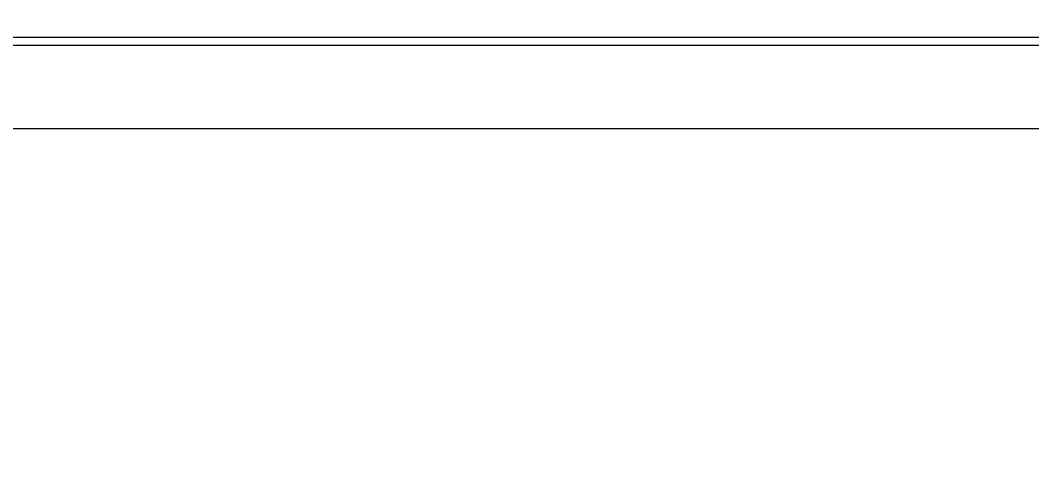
# Model space of a CAD drawing. Header units: metres. Extents: x -101133.8 to -101066.7, y -24899.3 to -24824.7.
# Drawn here: x -101110.2373 to -101110.1773, y -24848.3013 to -24848.2747 of the extents above; entities that cross this region are included whole.
import ezdxf

# ---------------------------------------------------------------- set-up
doc = ezdxf.new("R2010")
doc.units = ezdxf.units.M
doc.header["$LTSCALE"] = 0.2
doc.header["$PDSIZE"] = -5
doc.linetypes.add('AXES', pattern=[50.8, 31.75, -6.35, 6.35, -6.35])
for name, color, linetype in [('CMT-COTATION DIVERS', 1, 'Continuous'), ('CMT-CVC-MATERIEL', 30, 'Continuous'), ('CMT-PLB-EV-SOUS DALLAGE', 1, 'Continuous')]:
    doc.layers.add(name, color=color, linetype=linetype)
doc.styles.get("Standard").update_dxf_attribs({"font": 'arial.ttf'})
doc.dimstyles.get("Standard").update_dxf_attribs({"dimtxt": 0.18, "dimasz": 0.18, "dimexe": 0.18, "dimexo": 0.0625, "dimgap": 0.09, "dimtad": 0, "dimtih": 1, "dimtoh": 1, "dimdec": 4, "dimzin": 0, "dimdsep": 46, "dimtxsty": 'Standard', "dimcen": 0.09, "dimadec": 0, "dimazin": 0, "dimtfac": 1, "dimtdec": 4, "dimtofl": 0, "dimtmove": 0, "dimatfit": 3, "dimfxl": 1, "dimtolj": 1, "dimtzin": 0, "dimarcsym": 0})

# ---------------------------------------------------------------- blocks, each defined once
blk = doc.blocks.new('Cassette 600x600')
at = {"linetype": 'Continuous', "lineweight": 13}
for p, q in [((-20483.73, 72.805), (-20483.73, 443.205)), ((-20483.23, 443.205), (-20483.23, 72.805))]:
    blk.add_line(p, q, dxfattribs=at)
blk = doc.blocks.new('COT-45')
at = {"color": 0}
for p, q in [((0, -1), (0, 1)), ((-1, 0), (1, 0))]:
    blk.add_line(p, q, dxfattribs=at)
at = {"color": 0, "const_width": 0.4}
blk.add_lwpolyline([(-0.4419, -0.4419), (0.4419, 0.4419)], dxfattribs=at)
blk = doc.blocks.new('*D117')
at = {"layer": 'CMT-COTATION DIVERS', "color": 0, "lineweight": -2}
for p, q in [((-101111.623309, -24847.280142), (-101111.623309, -24847.254759)), ((-101106.099319, -24848.567727), (-101106.099319, -24847.254759)), ((-101111.598309, -24847.304759), (-101106.124319, -24847.304759))]:
    blk.add_line(p, q, dxfattribs=at)
at = {"layer": 'Defpoints', "color": 0, "lineweight": 15}
for p in [(-101106.099319, -24847.304759), (-101111.623309, -24847.310142), (-101106.099319, -24848.597727)]:
    blk.add_point(p, dxfattribs=at)
at = {"layer": 'CMT-COTATION DIVERS', "color": 0, "lineweight": -2, "xscale": 0.025, "yscale": 0.025, "zscale": 0.025, "rotation": 180}
blk.add_blockref('COT-45', (-101111.623309, -24847.304759), dxfattribs=at)
at = {"layer": 'CMT-COTATION DIVERS', "color": 0, "lineweight": -2, "xscale": 0.025, "yscale": 0.025, "zscale": 0.025}
blk.add_blockref('COT-45', (-101106.099319, -24847.304759), dxfattribs=at)
at = {"layer": 'CMT-COTATION DIVERS', "color": 0, "lineweight": 15, "insert": (-101108.861314, -24847.228966), "char_height": 0.075, "attachment_point": 5}
blk.add_mtext('\\A1;552', dxfattribs=at)

msp = doc.modelspace()

# ---------------------------------------------------------------- linework, layer by layer
at = {"layer": 'CMT-PLB-EV-SOUS DALLAGE', "color": 8, "linetype": 'AXES', "lineweight": 20}
msp.add_line((-101106.348021, -24848.281186), (-101112.807845, -24848.281186), dxfattribs=at)

# ---------------------------------------------------------------- block references
at = {"layer": 'CMT-CVC-MATERIEL', "xscale": 0.001, "yscale": 0.001, "zscale": 0.001, "rotation": 270}
msp.add_blockref('Cassette 600x600', (-101110.345313, -24868.759468), dxfattribs=at)

# ---------------------------------------------------------------- dimensions: what is measured, and where the dimension line sits
at = {"layer": 'CMT-COTATION DIVERS', "lineweight": 15}
dim = msp.add_linear_dim(base=(-101106.099319, -24847.304759), p1=(-101111.623309, -24847.310142), p2=(-101106.099319, -24848.597727), dimstyle='Standard', override={"dimscale": 0.05, "dimtxt": 1.5, "dimasz": 0.5, "dimexe": 1, "dimexo": 0.6, "dimgap": 0.75, "dimtad": 1, "dimtih": 0, "dimtoh": 0, "dimdec": 0, "dimlfac": 100, "dimblk": 'COT-45', "dimcen": 0, "dimadec": 2, "dimazin": 2, "dimtdec": 2, "dimtix": 1, "dimtmove": 1, "dimfrac": 1}, dxfattribs=at)
dim.commit()
dim.dimension.update_dxf_attribs({"geometry": '*D117', "text_midpoint": (-101108.861314, -24847.228966)})

doc.saveas('drawing.dxf')
